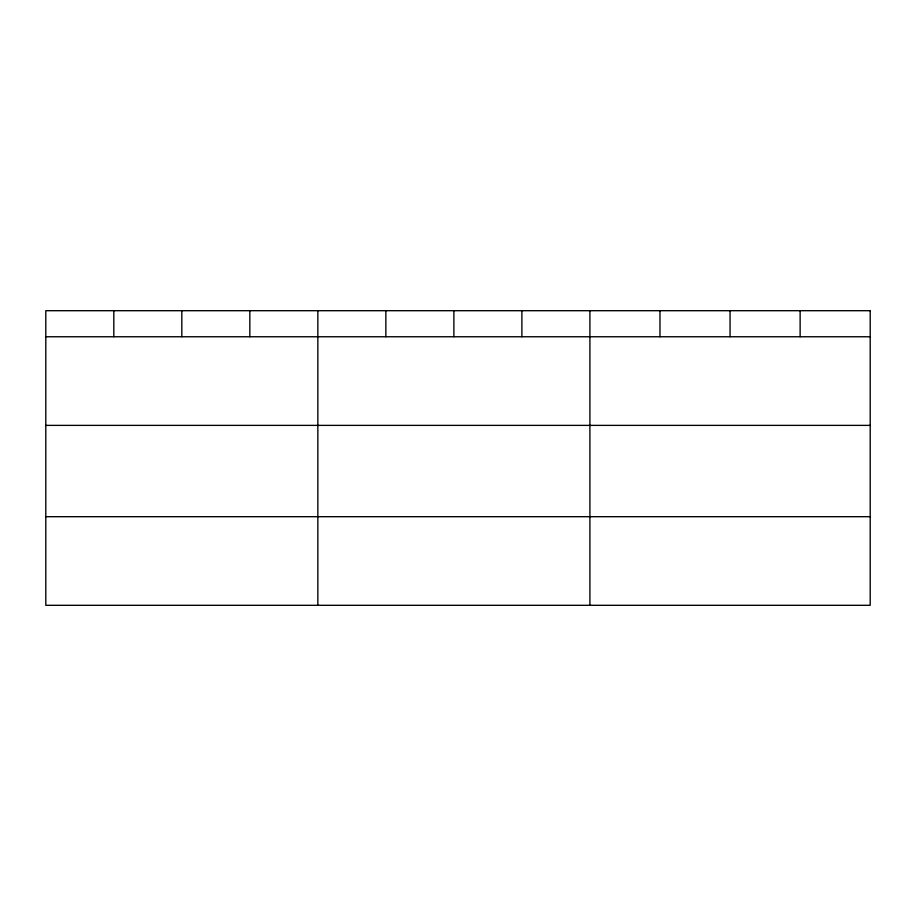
<?xml version="1.0" encoding="UTF-8"?>
<svg xmlns="http://www.w3.org/2000/svg" width="916" height="916" viewBox="0 0 916 916"><rect width="100%" height="100%" fill="white"/><g stroke="black" fill="none" stroke-linecap="round" stroke-linejoin="round"><path stroke-width="1.37" d="M45.8 336.756L870.2 336.756M45.8 425.379L870.2 425.379M45.8 516.693L870.2 516.693M800.126 310.696L800.126 336.756M730.052 310.696L730.052 336.756M659.978 310.696L659.978 336.756M589.904 310.696L589.904 605.304M521.891 310.696L521.891 336.756M453.878 310.696L453.878 336.756M385.865 310.696L385.865 336.756M317.852 310.696L317.852 605.304M249.839 310.696L249.839 336.756M181.826 310.696L181.826 336.756M113.813 310.696L113.813 336.756M870.2 310.696L45.8 310.696L45.8 605.304L870.2 605.304L870.2 310.696"/></g></svg>
